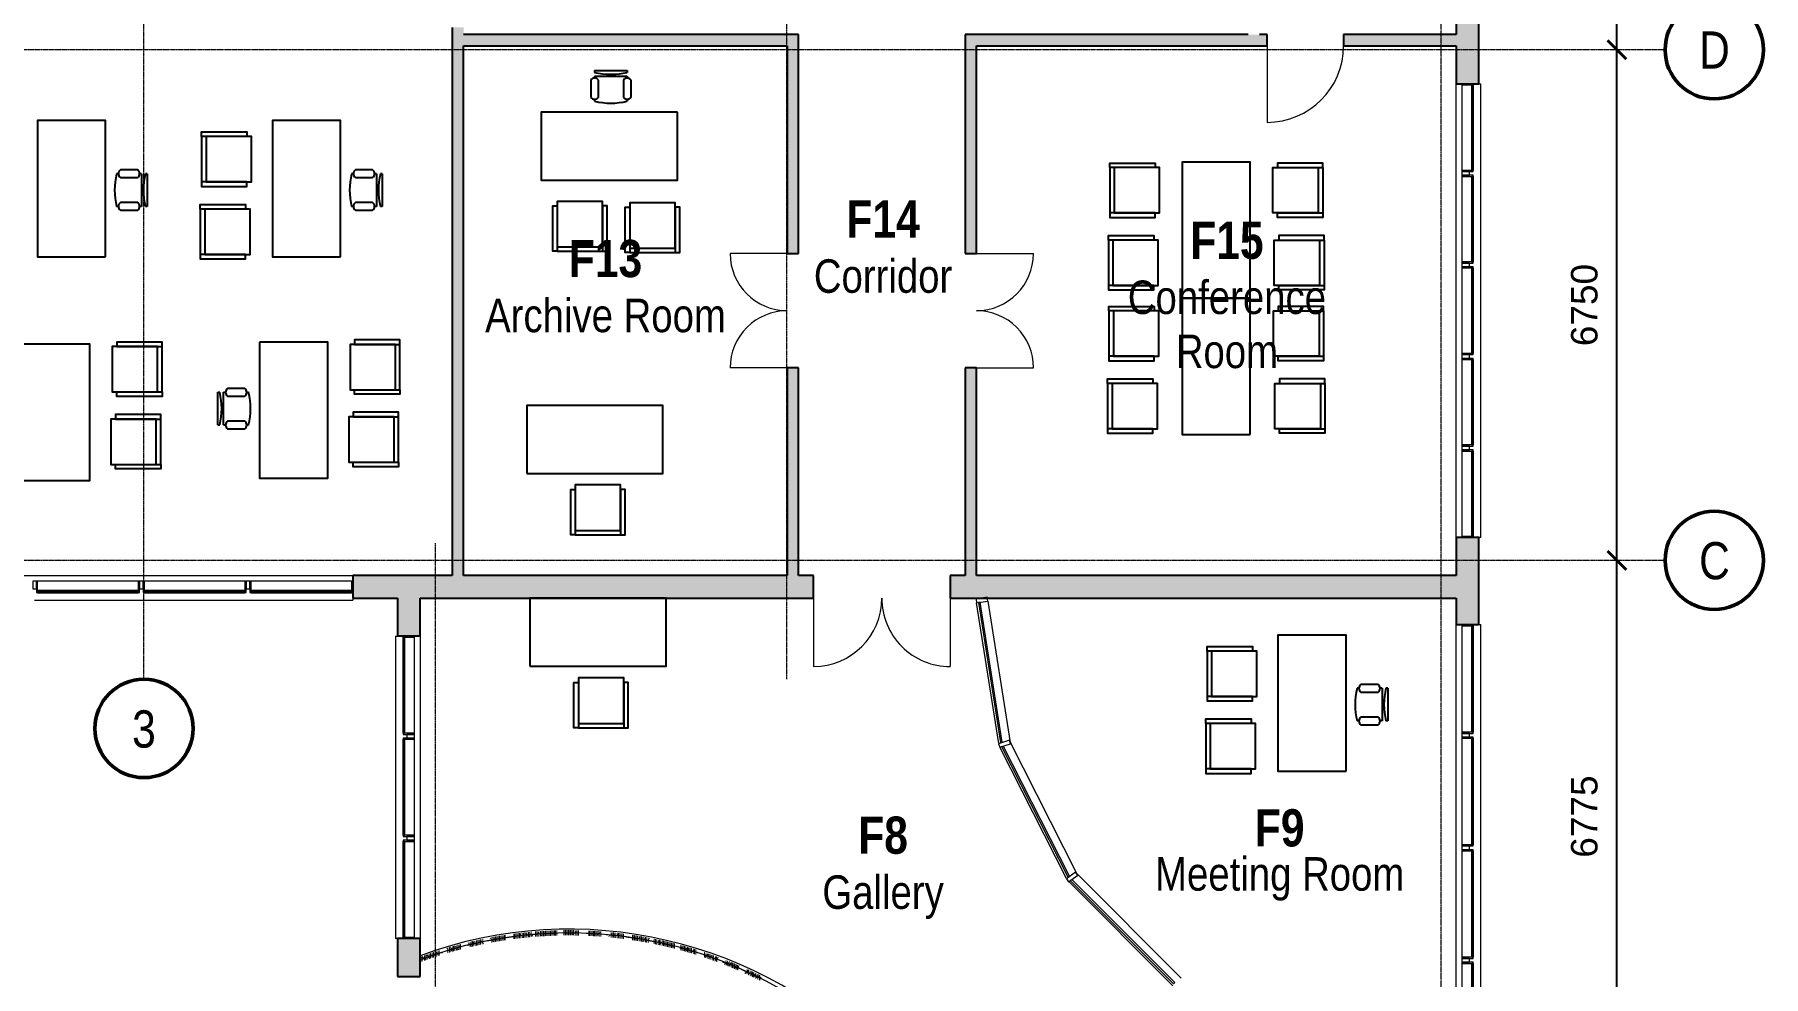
# Model space of a CAD drawing. Header units: millimetres. Extents: x -12924 to 29056, y -26186 to 10516.
# Drawn here: x 6199 to 29056, y -14879 to -2429 of the extents above; entities that cross this region are included whole.
import ezdxf

# ---------------------------------------------------------------- set-up
doc = ezdxf.new("R2010")
doc.units = ezdxf.units.MM
doc.linetypes.add('AEC_Dash 3mm', pattern=[6, 3, -3])
doc.linetypes.add('Grid Line', pattern=[21, 12, -3, 3, -3])
for name, color, linetype, lineweight in [('A-AREA', 32, 'AEC_Dash 3mm', 70), ('A-AREA-IDEN', 254, 'Continuous', 15), ('A-DOOR', 7, 'Continuous', 15), ('A-FLOR', 192, 'Continuous', 15), ('A-GLAZ-CURT', 4, 'Continuous', 15), ('A-GLAZ-CWMG', 4, 'Continuous', 15), ('A-WALL', 113, 'Continuous', 15), ('A-WALL-PATT', 254, 'Continuous', 15), ('I-WALL', 254, 'Continuous', 15), ('S-GRID', 7, 'Grid Line', 5), ('S-GRID-DIMS', 255, 'Continuous', 50), ('S-GRID-IDEN', 7, 'Continuous', 50)]:
    doc.layers.add(name, color=color, linetype=linetype, lineweight=lineweight)
doc.layers.add('A-FLOR-HRAL', color=11, linetype='Continuous', lineweight=15, plot=False)
doc.layers.add('Furniture', color=1, linetype='Continuous')
doc.styles.add('Arial', font='arial.ttf', dxfattribs={"height": 350})
doc.styles.add('Arial Narrow', font='ARIALN.TTF', dxfattribs={"height": 491.641337})
doc.styles.add('Arial Narrow_1', font='ARIALN.TTF', dxfattribs={"height": 442.477204})
doc.styles.add('Arial Narrow_B', font='ARIALNB.TTF', dxfattribs={"height": 491.564417})
doc.dimstyles.new('Grid Dimensions', dxfattribs={"dimtxt": 350, "dimasz": 250, "dimexe": 125, "dimexo": 350, "dimgap": 250, "dimtad": 1, "dimdec": 0, "dimzin": 0, "dimdsep": 46, "dimtxsty": 'Arial', "dimblk": 'ARCHTICK', "dimcen": 0.09, "dimdle": 250, "dimse1": 1, "dimse2": 1, "dimclrd": 1, "dimclre": 2, "dimadec": 0, "dimazin": 0, "dimtfac": 1, "dimtdec": 0, "dimtofl": 0, "dimtmove": 0, "dimatfit": 3, "dimfxl": 1, "dimtolj": 1, "dimtzin": 0, "dimarcsym": 0})

# ---------------------------------------------------------------- blocks, each defined once
blk = doc.blocks.new('Curtain Wall Panel - Plain - Curtain Wall Panel - Plain-230647-First Floor Plan')
at = {"layer": 'A-GLAZ-CURT', "lineweight": 20}
for p, q in [((-635, 75), (-650, 75)), ((-650, 75), (-650, -75)), ((-635, -75), (-635, 75)), ((635, 75), (635, -75)), ((650, 75), (635, 75)), ((650, -75), (650, 75)), ((-650, -75), (-635, -75)), ((635, -75), (650, -75))]:
    blk.add_line(p, q, dxfattribs=at)
at = {"layer": 'A-GLAZ-CURT', "lineweight": 25}
for p, q in [((635, 75), (-635, 75)), ((-635, 75), (-635, 55)), ((-635, 55), (635, 55)), ((635, 55), (635, 75))]:
    blk.add_line(p, q, dxfattribs=at)
at = {"layer": 'A-GLAZ-CURT'}
blk.add_line((-635, -75), (635, -75), dxfattribs=at)
blk = doc.blocks.new('Rectangular Mullion - 50 x 250mm-V1-First Floor Plan')
at = {"layer": 'A-GLAZ-CWMG'}
for p in [(10971, -13054), (10996, -14379)]:
    blk.add_line(p, (10971, -14379), dxfattribs=at)
blk = doc.blocks.new('Rectangular Mullion - 50 x 250mm-V2-First Floor Plan')
at = {"layer": 'A-GLAZ-CWMG'}
blk.add_line((10971, -11704), (10971, -13054), dxfattribs=at)
blk = doc.blocks.new('Rectangular Mullion - 50 x 250mm-230646-First Floor Plan')
at = {"layer": 'A-GLAZ-CWMG'}
for q in [(20496, -22879), (21821, -22904)]:
    blk.add_line((20496, -22904), q, dxfattribs=at)
blk = doc.blocks.new('Rectangular Mullion - 50 x 100mm-227649-First Floor Plan')
at = {"layer": 'A-GLAZ-CWMG', "lineweight": 20}
for p, q in [((-25, 75), (25, 75)), ((-25, -25), (-25, 75)), ((25, 75), (25, -25)), ((25, -25), (-25, -25))]:
    blk.add_line(p, q, dxfattribs=at)
blk = doc.blocks.new('Curtain Wall Panel - Plain - Curtain Wall Panel - Plain-238082-First Floor Plan')
at = {"layer": 'A-GLAZ-CURT', "lineweight": 20}
for p, q in [((-665, 75), (-680, 75)), ((-680, 75), (-680, -75)), ((-665, -75), (-665, 75)), ((665, 75), (665, -75)), ((680, 75), (665, 75)), ((680, -75), (680, 75)), ((-680, -75), (-665, -75)), ((665, -75), (680, -75))]:
    blk.add_line(p, q, dxfattribs=at)
at = {"layer": 'A-GLAZ-CURT', "lineweight": 25}
for p, q in [((665, 75), (-665, 75)), ((-665, 75), (-665, 55)), ((-665, 55), (665, 55)), ((665, 55), (665, 75))]:
    blk.add_line(p, q, dxfattribs=at)
at = {"layer": 'A-GLAZ-CURT'}
blk.add_line((-665, -75), (665, -75), dxfattribs=at)
blk = doc.blocks.new('Rectangular Mullion - 50 x 250mm-237901-First Floor Plan')
at = {"layer": 'A-GLAZ-CWMG'}
for p in [(9021, -9904), (10406, -9879)]:
    blk.add_line(p, (10406, -9904), dxfattribs=at)
blk = doc.blocks.new('Rectangular Mullion - 50 x 250mm-237902-First Floor Plan')
at = {"layer": 'A-GLAZ-CWMG'}
blk.add_line((7610, -9904), (9021, -9904), dxfattribs=at)
blk = doc.blocks.new('Curtain Wall Panel - Plain - Curtain Wall Panel - Plain-239387-First Floor Plan')
at = {"layer": 'A-GLAZ-CURT', "lineweight": 20}
for p, q in [((-703.75, 75), (-718.75, 75)), ((-718.75, 75), (-718.75, -75)), ((-703.75, -75), (-703.75, 75)), ((703.75, 75), (703.75, -75)), ((718.75, 75), (703.75, 75)), ((718.75, -75), (718.75, 75)), ((-718.75, -75), (-703.75, -75)), ((703.75, -75), (718.75, -75))]:
    blk.add_line(p, q, dxfattribs=at)
at = {"layer": 'A-GLAZ-CURT', "lineweight": 25}
for p, q in [((703.75, 75), (-703.75, 75)), ((-703.75, 75), (-703.75, 55)), ((-703.75, 55), (703.75, 55)), ((703.75, 55), (703.75, 75))]:
    blk.add_line(p, q, dxfattribs=at)
at = {"layer": 'A-GLAZ-CURT'}
blk.add_line((-703.75, -75), (703.75, -75), dxfattribs=at)
blk = doc.blocks.new('Rectangular Mullion - 50 x 250mm-239384-First Floor Plan')
at = {"layer": 'A-GLAZ-CWMG'}
for p in [(25296, -10229), (25321, -11691)]:
    blk.add_line(p, (25321, -10229), dxfattribs=at)
blk = doc.blocks.new('Rectangular Mullion - 50 x 250mm-239385-First Floor Plan')
at = {"layer": 'A-GLAZ-CWMG'}
blk.add_line((25321, -13179), (25321, -11691), dxfattribs=at)
blk = doc.blocks.new('Curtain Wall Panel - Plain - Curtain Wall Panel - Plain-239518-First Floor Plan')
at = {"layer": 'A-GLAZ-CURT', "lineweight": 20}
for p, q in [((-565, 75), (-580, 75)), ((-580, 75), (-580, -75)), ((-565, -75), (-565, 75)), ((565, 75), (565, -75)), ((580, 75), (565, 75)), ((580, -75), (580, 75)), ((-580, -75), (-565, -75)), ((565, -75), (580, -75))]:
    blk.add_line(p, q, dxfattribs=at)
at = {"layer": 'A-GLAZ-CURT', "lineweight": 25}
for p, q in [((565, 75), (-565, 75)), ((-565, 75), (-565, 55)), ((-565, 55), (565, 55)), ((565, 55), (565, 75))]:
    blk.add_line(p, q, dxfattribs=at)
at = {"layer": 'A-GLAZ-CURT'}
blk.add_line((-565, -75), (565, -75), dxfattribs=at)
blk = doc.blocks.new('Rectangular Mullion - 50 x 250mm-239515-First Floor Plan')
at = {"layer": 'A-GLAZ-CWMG'}
for p in [(25296, -3079), (25321, -4264)]:
    blk.add_line(p, (25321, -3079), dxfattribs=at)
blk = doc.blocks.new('Rectangular Mullion - 50 x 250mm-239516-First Floor Plan')
at = {"layer": 'A-GLAZ-CWMG'}
blk.add_line((25321, -5474), (25321, -4264), dxfattribs=at)
blk = doc.blocks.new('Rectangular Mullion - 50 x 250mm-239527-First Floor Plan')
at = {"layer": 'A-GLAZ-CWMG'}
for q in [(25321, -7894), (25296, -9079)]:
    blk.add_line((25321, -9079), q, dxfattribs=at)
blk = doc.blocks.new('Railing - Railing-240488-First Floor Plan')
at = {"layer": 'A-FLOR-HRAL'}
for radius, end in [(5698, 110.2219), (5648, 110.4075)]:
    blk.add_arc((13265, -19952), radius, 43.5907, end, dxfattribs=at)
blk = doc.blocks.new('System Panel - Concept Glazed-248198-First Floor Plan')
at = {"layer": 'A-GLAZ-CURT', "lineweight": 20}
for p, q in [((962, 52), (-962, 52)), ((-962, 52), (-962, 27)), ((-962, 27), (962, 27)), ((962, 27), (962, 52))]:
    blk.add_line(p, q, dxfattribs=at)
blk = doc.blocks.new('System Panel - Concept Glazed-248197-First Floor Plan')
at = {"layer": 'A-GLAZ-CURT', "lineweight": 20}
for p, q in [((937, 52), (-937, 52)), ((-937, 52), (-937, 27)), ((-937, 27), (937, 27)), ((937, 27), (937, 52))]:
    blk.add_line(p, q, dxfattribs=at)
blk = doc.blocks.new('Rectangular Mullion - Concept 50x150mm-248201-First Floor Plan')
at = {"layer": 'A-GLAZ-CWMG', "lineweight": 20}
for p, q in [((-50, 75), (0, 75)), ((-50, -75), (-50, 75)), ((0, 75), (0, -75)), ((0, -75), (-50, -75))]:
    blk.add_line(p, q, dxfattribs=at)
blk = doc.blocks.new('Rectangular Mullion - Concept 50x150mm-248186-First Floor Plan')
at = {"layer": 'A-GLAZ-CWMG'}
for p, q in [((23025, -15912), (21289, -15031)), ((21350, -14894), (23100, -15782))]:
    blk.add_line(p, q, dxfattribs=at)
blk = doc.blocks.new('Rectangular Mullion - Concept 50x150mm-248187-First Floor Plan')
at = {"layer": 'A-GLAZ-CWMG'}
for p, q in [((18947, -11802), (18654, -9940)), ((18802, -9917), (19096, -11786))]:
    blk.add_line(p, q, dxfattribs=at)
blk = doc.blocks.new('Rectangular Mullion - Concept 50x150mm-248195-First Floor Plan')
at = {"layer": 'A-GLAZ-CWMG', "lineweight": 20}
for p, q in [((-25, 75), (25, 75)), ((-25, -75), (-25, 75)), ((25, 75), (25, -75)), ((25, -75), (-25, -75))]:
    blk.add_line(p, q, dxfattribs=at)
blk = doc.blocks.new('Concept Dbl Door - 1810 x 2110mm-248273-First Floor Plan')
at = {"layer": 'A-DOOR'}
for p, q in [((-905, 150), (-905, 1055)), ((905, 150), (905, 1055))]:
    blk.add_line(p, q, dxfattribs=at)
for centre, start, end in [((-905, 150), 360, 90), ((905, 150), 90, 180)]:
    blk.add_arc(centre, 905, start, end, dxfattribs=at)
blk = doc.blocks.new('Concept Dbl Door - 1510 x 2200mm-240964-First Floor Plan')
at = {"layer": 'A-DOOR'}
for p, q in [((-755, 75), (-755, 830)), ((755, 75), (755, 830))]:
    blk.add_line(p, q, dxfattribs=at)
for centre, start, end in [((-755, 75), 360, 90), ((755, 75), 90, 180)]:
    blk.add_arc(centre, 755, start, end, dxfattribs=at)
blk = doc.blocks.new('Concept Dbl Door - 1510 x 2200mm-248703-First Floor Plan')
at = {"layer": 'A-DOOR'}
for p, q in [((-755, -75), (-755, -830)), ((755, -75), (755, -830))]:
    blk.add_line(p, q, dxfattribs=at)
for centre, start, end in [((-755, -75), 270, 0), ((755, -75), 180, 270)]:
    blk.add_arc(centre, 755, start, end, dxfattribs=at)
blk = doc.blocks.new('Concept Sgl Door - 1010 x 2110mm-241302-First Floor Plan')
at = {"layer": 'A-DOOR'}
blk.add_line((505, 75), (505, 1085), dxfattribs=at)
blk.add_arc((505, 75), 1010, 90, 180, dxfattribs=at)
blk = doc.blocks.new('Grid - AEC-Grid_Head_Circle-202168-First Floor Plan')
at = {"layer": 'S-GRID-IDEN'}
blk.add_circle((0, 0), 6.5, dxfattribs=at)
blk = doc.blocks.new('_ArchTick')
at = {"color": 0, "linetype": 'ByBlock', "const_width": 0.15}
blk.add_lwpolyline([(-0.5, -0.5), (0.5, 0.5)], dxfattribs=at)
blk = doc.blocks.new('*D73')
at = {"layer": 'Defpoints', "color": 0, "transparency": 16777216}
for p in [(27119, -9379), (27756, -9379), (27756, -16154)]:
    blk.add_point(p, dxfattribs=at)
at = {"layer": 'S-GRID-DIMS', "color": 1, "lineweight": -2, "transparency": 16777216}
blk.add_line((27119, -16404), (27119, -9129), dxfattribs=at)
at = {"layer": 'S-GRID-DIMS', "color": 1, "lineweight": -2, "transparency": 16777216, "xscale": 250, "yscale": 250, "zscale": 250}
for p, rotation in [((27119, -9379), 90), ((27119, -16154), 270)]:
    blk.add_blockref('_ArchTick', p, dxfattribs=dict(at, rotation=rotation))
at = {"layer": 'S-GRID-DIMS', "color": 0, "transparency": 16777216, "insert": (26690, -12766), "char_height": 350, "attachment_point": 5, "rotation": 90, "style": 'Arial'}
blk.add_mtext('\\A1;6775', dxfattribs=at)
blk = doc.blocks.new('*D74')
at = {"layer": 'Defpoints', "color": 0, "transparency": 16777216}
for p in [(27119, -2629), (27756, -2629), (27756, -9379)]:
    blk.add_point(p, dxfattribs=at)
at = {"layer": 'S-GRID-DIMS', "color": 1, "lineweight": -2, "transparency": 16777216}
blk.add_line((27119, -9629), (27119, -2379), dxfattribs=at)
at = {"layer": 'S-GRID-DIMS', "color": 1, "lineweight": -2, "transparency": 16777216, "xscale": 250, "yscale": 250, "zscale": 250}
for p, rotation in [((27119, -2629), 90), ((27119, -9379), 270)]:
    blk.add_blockref('_ArchTick', p, dxfattribs=dict(at, rotation=rotation))
at = {"layer": 'S-GRID-DIMS', "color": 0, "transparency": 16777216, "insert": (26690, -6004), "char_height": 350, "attachment_point": 5, "rotation": 90, "style": 'Arial'}
blk.add_mtext('\\A1;6750', dxfattribs=at)
blk = doc.blocks.new('*D75')
at = {"layer": 'Defpoints', "color": 0, "transparency": 16777216}
for p in [(27119, -229), (27756, -229), (27756, -2629)]:
    blk.add_point(p, dxfattribs=at)
at = {"layer": 'S-GRID-DIMS', "color": 1, "lineweight": -2, "transparency": 16777216}
blk.add_line((27119, -2879), (27119, 21), dxfattribs=at)
at = {"layer": 'S-GRID-DIMS', "color": 1, "lineweight": -2, "transparency": 16777216, "xscale": 250, "yscale": 250, "zscale": 250}
for p, rotation in [((27119, -229), 90), ((27119, -2629), 270)]:
    blk.add_blockref('_ArchTick', p, dxfattribs=dict(at, rotation=rotation))
at = {"layer": 'S-GRID-DIMS', "color": 0, "transparency": 16777216, "insert": (26690, -1429), "char_height": 350, "attachment_point": 5, "rotation": 90, "style": 'Arial'}
blk.add_mtext('\\A1;2400', dxfattribs=at)
blk = doc.blocks.new('CHAIR')
at = {"layer": 'Furniture'}
blk.add_line((48, -12), (648, -12), dxfattribs=at)
for points in [[(48, -12), (-12, -12), (-12, 588), (48, 588)], [(48, 48), (648, 48), (648, 648), (48, 648)], [(648, -12), (708, -12), (708, 588), (648, 588)]]:
    blk.add_lwpolyline(points, close=True, dxfattribs=at)
blk = doc.blocks.new('DESK')
at = {"layer": 'Furniture'}
blk.add_lwpolyline([(-57, -885), (1743, -885), (1743, 15), (-57, 15)], close=True, dxfattribs=at)
blk = doc.blocks.new('Chair - Desk')
at = {"linetype": 'Continuous'}
for p, q in [((-8.5, 0), (-8.5, -1)), ((-8.5, 0), (8.5, 0)), ((8.5, 0), (8.5, -1)), ((-10.5, -5), (-10.5, -14)), ((-8.5, -3), (-8.5, -4)), ((-8.5, -3), (8.5, -3)), ((-6.5, -14), (-6.5, -5)), ((-2, -3), (-2, -1.9355)), ((2, -1.9576), (2, -3)), ((6.5, -5), (6.5, -14)), ((8.5, -3), (8.5, -4)), ((10.5, -14), (10.5, -5)), ((-8.5, -15), (-8.5, -16)), ((8.5, -15), (8.5, -16))]:
    blk.add_line(p, q, dxfattribs=at)
for centre, radius, start, end in [((-8.5, -6.5), 2.5, 36.8699, 143.1301), ((0, 34.625), 36.625, 256.5803, 283.4197), ((8.5, -6.5), 2.5, 36.8699, 143.1301), ((-8.5, -12.5), 2.5, 216.8699, 323.1301), ((0, 19.625), 36.625, 256.5803, 283.4197), ((8.5, -12.5), 2.5, 216.8699, 323.1301)]:
    blk.add_arc(centre, radius, start, end, dxfattribs=at)

msp = doc.modelspace()

# ---------------------------------------------------------------- hatches: boundary and pattern name
at = {"layer": 'A-WALL-PATT'}
h = msp.add_hatch(color=256, dxfattribs=at)
h.paths.add_polyline_path([(11720.5, -9578.8), (11870.5, -9578.8), (11870.5, -2333.8), (11720.5, -2333.8), (11720.5, -7835.1)], flags=0)
h.paths.add_polyline_path([(11870.5, -523.8), (11870.5, 7121.2), (11720.5, 7121.2), (11720.5, -523.8)], flags=0)
h = msp.add_hatch(color=256, dxfattribs=at)
h.paths.add_polyline_path([(25295.5, -9878.8), (25295.5, -9078.8), (24995.5, -9078.8), (24995.5, -9878.8)], flags=0)
h.paths.add_polyline_path([(24995.5, -3078.8), (25295.5, -3078.8), (25295.5, 221.2), (24995.5, 221.2), (24995.5, -2788.5)], flags=0)
h.paths.add_polyline_path([(25295.5, 6621.2), (25295.5, 7121.2), (24995.5, 7121.2), (24995.5, 6621.2)], flags=0)
msp.add_hatch(color=256, dxfattribs=at).paths.add_polyline_path([(16300.3, -2578.8), (16300.3, -2428.8), (11870.5, -2428.8), (11870.5, -2578.8), (16150.3, -2578.8)], flags=0)
h = msp.add_hatch(color=256, dxfattribs=at)
h.paths.add_polyline_path([(23505.5, -2578.8), (24995.5, -2578.8), (24995.5, -2428.8), (23505.5, -2428.8)], flags=0)
h.paths.add_polyline_path([(22495.5, -2578.8), (22495.5, -2428.8), (18500.7, -2428.8), (18500.7, -2578.8), (19637.9, -2578.8)], flags=0)
h = msp.add_hatch(color=256, dxfattribs=at)
h.paths.add_polyline_path([(16150.3, -9578.8), (16300.3, -9578.8), (16300.3, -6833.8), (16150.3, -6833.8), (16150.3, -7835.1)], flags=0)
h.paths.add_polyline_path([(16150.3, -5323.8), (16300.3, -5323.8), (16300.3, -2578.8), (16150.3, -2578.8)], flags=0)
h = msp.add_hatch(color=256, dxfattribs=at)
h.paths.add_polyline_path([(18650.7, -9578.8), (18650.7, -6833.8), (18500.7, -6833.8), (18500.7, -9578.8)], flags=0)
h.paths.add_polyline_path([(18500.7, -5323.8), (18650.7, -5323.8), (18650.7, -2578.8), (18500.7, -2578.8)], flags=0)
h = msp.add_hatch(color=256, dxfattribs=at)
h.paths.add_polyline_path([(11003.6, -9878.8), (11295.5, -9878.8), (11295.5, -9578.8), (10406.2, -9578.8), (10406.2, -9878.8), (10995.5, -9878.8)], flags=0)
h.paths.add_polyline_path([(-9293.8, -9878.8), (-9293.8, -9578.8), (-10004.5, -9578.8), (-10004.5, -9878.8)], flags=0)
h = msp.add_hatch(color=256, dxfattribs=at)
h.paths.add_polyline_path([(24995.5, -9878.8), (24995.5, -9578.8), (18305.5, -9578.8), (18305.5, -9878.8), (22516, -9878.8)], flags=0)
h.paths.add_polyline_path([(11295.5, -9878.8), (16495.5, -9878.8), (16495.5, -9578.8), (11295.5, -9578.8)], flags=0)
h = msp.add_hatch(color=256, dxfattribs=at)
h.paths.add_polyline_path([(11295.5, -22578.8), (11295.5, -22078.8), (10995.5, -22078.8), (10995.5, -22578.8)], flags=0)
h.paths.add_polyline_path([(10995.5, -14878.8), (11295.5, -14878.8), (11295.5, -14378.8), (10995.5, -14378.8)], flags=0)
h.paths.add_polyline_path([(10995.5, -10378.8), (11295.5, -10378.8), (11295.5, -9878.8), (10995.5, -9878.8)], flags=0)
h = msp.add_hatch(color=256, dxfattribs=at)
h.paths.add_polyline_path([(25295.5, -22878.8), (25295.5, -22078.8), (24995.5, -22078.8), (24995.5, -22878.8)], flags=0)
h.paths.add_polyline_path([(25295.5, -10228.8), (25295.5, -9878.8), (24995.5, -9878.8), (24995.5, -10228.8)], flags=0)

# ---------------------------------------------------------------- linework, layer by layer
at = {"layer": 'A-AREA'}
for start, end in [(98.52244, 100.48994), (95.03032, 97.51007), (91.58901, 94.54718), (88.61906, 90.72802), (85.62462, 87.5339), (82.56904, 84.50027), (79.26899, 81.51386), (107.58709, 110.40773), (104.61263, 106.63602), (101.60818, 103.50709), (75.59019, 78.54772), (72.62405, 74.86892), (69.63764, 71.56887), (66.60401, 68.51329), (63.40989, 65.51885)]:
    msp.add_arc((13264.7, -19952.1), 5647.7, start, end, dxfattribs=at)
at = {"layer": 'A-FLOR'}
for p, q in [((12179.2, -14409.7), (12305.9, -14386.4)), ((12439.2, -14365), (12566.7, -14347.7)), ((12701.1, -14332.6), (12829.1, -14321.2)), ((12964.2, -14312.4), (13092.4, -14307)), ((13228, -14304.5), (13356.1, -14305.1)), ((13491.9, -14309), (13619.6, -14315.5)), ((13755.3, -14325.7), (13881.8, -14338.2)), ((14017.7, -14354.8), (14143.7, -14373.2)), ((14278.5, -14396.1), (14403.1, -14420.3)), ((11415.6, -14615.7), (11538.1, -14574.8)), ((11666.8, -14535.1), (11791, -14500.1)), ((11921.5, -14466.4), (12047.1, -14437.2)), ((14537.1, -14449.6), (14660.1, -14479.5)), ((14793, -14515.1), (14914, -14550.6)), ((15045.6, -14592.5), (15164.4, -14633.4)), ((15294.5, -14681.7), (15410.6, -14727.9)), ((15539, -14782.6), (15652.1, -14833.8))]:
    msp.add_line(p, q, dxfattribs=at)
at = {"layer": 'A-WALL', "lineweight": 25}
for p, q in [((25295.5, -3078.8), (25295.5, 221.2)), ((24995.5, -428.8), (24995.5, -2428.8)), ((24995.5, -2578.8), (24995.5, -3078.8)), ((24995.5, -3078.8), (25295.5, -3078.8)), ((24995.5, -9078.8), (24995.5, -9578.8)), ((25295.5, -9078.8), (24995.5, -9078.8)), ((25295.5, -10228.8), (25295.5, -9078.8)), ((11295.5, -9578.8), (10406.2, -9578.8)), ((10406.2, -9578.8), (10406.2, -9878.8)), ((10406.2, -9878.8), (10995.5, -9878.8)), ((10995.5, -9878.8), (10995.5, -10378.8)), ((11295.5, -10378.8), (11295.5, -9878.8)), ((24995.5, -9878.8), (24995.5, -10228.8)), ((24995.5, -10228.8), (25295.5, -10228.8)), ((10995.5, -10378.8), (11295.5, -10378.8)), ((11295.5, -14378.8), (10995.5, -14378.8)), ((10995.5, -14378.8), (10995.5, -14878.8)), ((11295.5, -14878.8), (11295.5, -14378.8)), ((10995.5, -14878.8), (11295.5, -14878.8))]:
    msp.add_line(p, q, dxfattribs=at)
at = {"layer": 'A-WALL'}
for p, q in [((24995.5, -9078.8), (24995.5, -3078.8)), ((-9293.8, -9578.8), (10406.2, -9578.8)), ((24995.5, -16077.9), (24995.5, -10228.8)), ((11295.5, -10378.8), (11295.5, -14378.8))]:
    msp.add_line(p, q, dxfattribs=at)
at = {"layer": 'I-WALL', "lineweight": 25}
for p, q in [((11720.5, -2333.8), (11720.5, -9578.8)), ((16300.3, -2428.8), (11870.5, -2428.8)), ((16300.3, -5323.8), (16300.3, -2428.8)), ((22245.5, -2428.8), (18500.7, -2428.8)), ((18500.7, -2428.8), (18500.7, -5323.8)), ((22495.5, -2428.8), (22395.5, -2428.8)), ((22495.5, -2578.8), (22495.5, -2428.8)), ((24995.5, -2428.8), (23505.5, -2428.8)), ((23505.5, -2428.8), (23505.5, -2578.8)), ((11870.5, -9578.8), (11870.5, -2578.8)), ((11870.5, -2578.8), (16150.3, -2578.8)), ((16150.3, -2578.8), (16150.3, -5323.8)), ((18650.7, -2578.8), (22495.5, -2578.8)), ((18650.7, -5323.8), (18650.7, -2578.8)), ((23505.5, -2578.8), (24995.5, -2578.8)), ((16150.3, -5323.8), (16300.3, -5323.8)), ((18500.7, -5323.8), (18650.7, -5323.8)), ((16150.3, -6833.8), (16150.3, -9578.8)), ((16300.3, -6833.8), (16150.3, -6833.8)), ((16300.3, -9578.8), (16300.3, -6833.8)), ((18500.7, -6833.8), (18500.7, -9578.8)), ((18650.7, -6833.8), (18500.7, -6833.8)), ((18650.7, -9578.8), (18650.7, -6833.8)), ((11720.5, -9578.8), (11295.5, -9578.8)), ((16150.3, -9578.8), (11870.5, -9578.8)), ((16495.5, -9578.8), (16300.3, -9578.8)), ((16495.5, -9878.8), (16495.5, -9578.8)), ((18500.7, -9578.8), (18305.5, -9578.8)), ((18305.5, -9578.8), (18305.5, -9878.8)), ((24995.5, -9578.8), (18650.7, -9578.8)), ((11295.5, -9878.8), (16495.5, -9878.8)), ((18305.5, -9878.8), (24995.5, -9878.8))]:
    msp.add_line(p, q, dxfattribs=at)
at = {"layer": 'S-GRID', "linetype": 'Grid Line'}
for p, q in [((7645.5, -10951.1), (7645.5, 9216.1)), ((16145.5, -10951.1), (16145.5, 9216.1)), ((24795.5, -24886.2), (24795.5, 9216.1)), ((27756.4, -2628.8), (-11624.2, -2628.8)), ((11495.5, -9153.4), (11495.5, -24886.2)), ((27756.4, -9378.8), (-11624.2, -9378.8))]:
    msp.add_line(p, q, dxfattribs=at)

# ---------------------------------------------------------------- block references
at = {"ltscale": 50, "xscale": 25.4, "yscale": 25.4, "zscale": 25.4}
msp.add_blockref('Chair - Desk', (13818.1, -2903.2), dxfattribs=at)
at = {"ltscale": 50}
for name, p, rotation in [('DESK', (6252.4, -5308.5), 90), ('DESK', (9359.1, -5308.5), 90), ('DESK', (14641.6, -4340), 180), ('CHAIR', (8417.9, -3728.5), 270), ('DESK', (21387.3, -5857.1), 90), ('CHAIR', (20425.6, -4138.5), 270), ('CHAIR', (8400.1, -4686.7), 270), ('CHAIR', (20407.8, -5096.7), 270), ('DESK', (21387.3, -7657.1), 90), ('CHAIR', (20414.9, -6033.2), 270), ('DESK', (6914.7, -6579.2), 270), ('CHAIR', (7873.6, -7200.9), 89.99999999999999), ('DESK', (10059.2, -6550.2), 270), ('CHAIR', (11018.1, -7171.9), 89.99999999999999), ('CHAIR', (20397.1, -6991.5), 270), ('CHAIR', (7855.8, -8159.2), 89.99999999999999), ('CHAIR', (11000.3, -8130.1), 89.99999999999999), ('DESK', (22653.3, -12109.6), 90), ('CHAIR', (21712.1, -10529.6), 270), ('CHAIR', (21694.3, -11487.9), 270)]:
    msp.add_blockref(name, p, dxfattribs=dict(at, rotation=rotation))
at = {"ltscale": 50, "xscale": 25.4, "yscale": 25.4, "zscale": 25.4}
for p, rotation in [((7689.2, -4485), 270), ((10795.9, -4485), 270), ((8622.4, -7373.7), 89.99999999999999), ((24090.1, -11286.1), 270)]:
    msp.add_blockref('Chair - Desk', p, dxfattribs=dict(at, rotation=rotation))
at = {"ltscale": 50, "xscale": -1, "rotation": 90}
for p in [(23218.3, -4138.5), (23236.1, -5096.7), (23229, -6033.2), (23246.8, -6991.5)]:
    msp.add_blockref('CHAIR', p, dxfattribs=at)
at = {"ltscale": 50}
for name, p in [('CHAIR', (13061.6, -5281.1)), ('CHAIR', (14019.9, -5299)), ('DESK', (12762.7, -7347.2)), ('CHAIR', (13299.3, -9030.5)), ('DESK', (12805.8, -9894.1)), ('CHAIR', (13341.2, -11581.7))]:
    msp.add_blockref(name, p, dxfattribs=at)
at = {"layer": 'A-DOOR'}
for name, p, rotation in [('Concept Sgl Door - 1010 x 2110mm-241302-First Floor Plan', (23000.5, -2503.8), 180), ('Concept Dbl Door - 1510 x 2200mm-240964-First Floor Plan', (16225.3, -6078.8), 89.99999999999993), ('Concept Dbl Door - 1510 x 2200mm-248703-First Floor Plan', (18575.7, -6078.8), 90.00000000000007), ('Concept Dbl Door - 1810 x 2110mm-248273-First Floor Plan', (17400.5, -9728.8), 180)]:
    msp.add_blockref(name, p, dxfattribs=dict(at, rotation=rotation))
at = {"layer": 'A-FLOR-HRAL'}
msp.add_blockref('Railing - Railing-240488-First Floor Plan', (0, 0), dxfattribs=at)
at = {"layer": 'A-GLAZ-CURT'}
for name, p, rotation in [('Curtain Wall Panel - Plain - Curtain Wall Panel - Plain-239518-First Floor Plan', (25145.5, -3658.8), 269.9999999999999), ('Curtain Wall Panel - Plain - Curtain Wall Panel - Plain-239518-First Floor Plan', (25145.5, -4868.8), 269.9999999999999), ('Curtain Wall Panel - Plain - Curtain Wall Panel - Plain-239518-First Floor Plan', (25145.5, -6078.8), 269.9999999999999), ('Curtain Wall Panel - Plain - Curtain Wall Panel - Plain-239518-First Floor Plan', (25145.5, -7288.8), 269.9999999999999), ('Curtain Wall Panel - Plain - Curtain Wall Panel - Plain-239518-First Floor Plan', (25145.5, -8498.8), 269.9999999999999), ('Curtain Wall Panel - Plain - Curtain Wall Panel - Plain-238082-First Floor Plan', (6904.4, -9728.8), 180), ('Curtain Wall Panel - Plain - Curtain Wall Panel - Plain-238082-First Floor Plan', (8315.2, -9728.8), 180), ('Curtain Wall Panel - Plain - Curtain Wall Panel - Plain-238082-First Floor Plan', (9725.9, -9728.8), 180), ('System Panel - Concept Glazed-248197-First Floor Plan', (18873.7, -10853.5), 98.93064146971301), ('Curtain Wall Panel - Plain - Curtain Wall Panel - Plain-239387-First Floor Plan', (25145.5, -10947.6), 269.9999999999999), ('Curtain Wall Panel - Plain - Curtain Wall Panel - Plain-230647-First Floor Plan', (11145.5, -11028.8), 89.99999999999991), ('Curtain Wall Panel - Plain - Curtain Wall Panel - Plain-230647-First Floor Plan', (11145.5, -12378.8), 89.99999999999991), ('System Panel - Concept Glazed-248198-First Floor Plan', (19469.5, -12683.2), 116.9074784579281), ('Curtain Wall Panel - Plain - Curtain Wall Panel - Plain-239387-First Floor Plan', (25145.5, -12435.1), 269.9999999999999), ('Curtain Wall Panel - Plain - Curtain Wall Panel - Plain-230647-First Floor Plan', (11145.5, -13728.8), 89.99999999999991), ('Curtain Wall Panel - Plain - Curtain Wall Panel - Plain-239387-First Floor Plan', (25145.5, -13922.6), 269.9999999999999), ('System Panel - Concept Glazed-248198-First Floor Plan', (20613.6, -14260.7), 134.9998694949325), ('Curtain Wall Panel - Plain - Curtain Wall Panel - Plain-239387-First Floor Plan', (25145.5, -15410.1), 269.9999999999999)]:
    msp.add_blockref(name, p, dxfattribs=dict(at, rotation=rotation))
at = {"layer": 'A-GLAZ-CWMG'}
for name, p in [('Rectangular Mullion - 50 x 250mm-239515-First Floor Plan', (0, 0)), ('Rectangular Mullion - 50 x 250mm-239516-First Floor Plan', (0, 0)), ('Rectangular Mullion - 50 x 250mm-239516-First Floor Plan', (0, -1210)), ('Rectangular Mullion - 50 x 250mm-239516-First Floor Plan', (0, -2420)), ('Rectangular Mullion - 50 x 250mm-239527-First Floor Plan', (0, 0)), ('Rectangular Mullion - 50 x 250mm-237902-First Floor Plan', (-1410.7, 0)), ('Rectangular Mullion - 50 x 250mm-237902-First Floor Plan', (0, 0)), ('Rectangular Mullion - 50 x 250mm-237901-First Floor Plan', (0, 0)), ('Rectangular Mullion - Concept 50x150mm-248187-First Floor Plan', (0, 0)), ('Rectangular Mullion - 50 x 250mm-239384-First Floor Plan', (0, 0)), ('Rectangular Mullion - 50 x 250mm-V2-First Floor Plan', (0, 0)), ('Rectangular Mullion - 50 x 250mm-239385-First Floor Plan', (0, 0)), ('Rectangular Mullion - 50 x 250mm-V1-First Floor Plan', (0, 0)), ('Rectangular Mullion - 50 x 250mm-239385-First Floor Plan', (0, -1487.5)), ('Rectangular Mullion - 50 x 250mm-239385-First Floor Plan', (0, -2975))]:
    msp.add_blockref(name, p, dxfattribs=at)
at = {"layer": 'A-GLAZ-CWMG', "extrusion": (0, 0, -1)}
for name, p, rotation in [('Rectangular Mullion - 50 x 100mm-227649-First Floor Plan', (-25145.5, -4263.8), 270.0000000000001), ('Rectangular Mullion - 50 x 100mm-227649-First Floor Plan', (-25145.5, -5473.8), 270.0000000000001), ('Rectangular Mullion - 50 x 100mm-227649-First Floor Plan', (-25145.5, -6683.8), 270.0000000000001), ('Rectangular Mullion - 50 x 100mm-227649-First Floor Plan', (-25145.5, -7893.8), 270.0000000000001), ('Rectangular Mullion - Concept 50x150mm-248201-First Floor Plan', (-18720.5, -9878.8), 81.06935853028702), ('Rectangular Mullion - 50 x 100mm-227649-First Floor Plan', (-11145.5, -11703.8), 90.0000000000001), ('Rectangular Mullion - Concept 50x150mm-248195-First Floor Plan', (-19023, -11803.4), 72.13871706057422), ('Rectangular Mullion - 50 x 100mm-227649-First Floor Plan', (-25145.5, -11691.3), 270.0000000000001), ('Rectangular Mullion - 50 x 100mm-227649-First Floor Plan', (-11145.5, -13053.8), 90.0000000000001), ('Rectangular Mullion - 50 x 100mm-227649-First Floor Plan', (-25145.5, -13178.8), 270.0000000000001), ('Rectangular Mullion - Concept 50x150mm-248195-First Floor Plan', (-19916, -13563), 54.04632602357008), ('Rectangular Mullion - 50 x 100mm-227649-First Floor Plan', (-25145.5, -14666.3), 270.0000000000001)]:
    msp.add_blockref(name, p, dxfattribs=dict(at, rotation=rotation))
for p in [(-6199.1, -9728.8), (-7609.8, -9728.8), (-9020.5, -9728.8)]:
    msp.add_blockref('Rectangular Mullion - 50 x 100mm-227649-First Floor Plan', p, dxfattribs=at)
at = {"layer": 'A-GLAZ-CWMG'}
for name, p, rotation in [('Rectangular Mullion - 50 x 250mm-230646-First Floor Plan', (33874.3, 10116.7), 269.9999999999999), ('Rectangular Mullion - Concept 50x150mm-248186-First Floor Plan', (10653.6, 12851.7), 323.8152179259916), ('Rectangular Mullion - Concept 50x150mm-248186-First Floor Plan', (4303.7, 7273.9), 341.9076089629958)]:
    msp.add_blockref(name, p, dxfattribs=dict(at, rotation=rotation))
at = {"layer": 'S-GRID-IDEN', "xscale": 99.99999999999993, "yscale": 99.99999999999993, "zscale": 99.99999999999993}
for p, rotation in [((28406.4, -2628.8), 89.9999999999999), ((28406.4, -9378.8), 89.99999999999982)]:
    msp.add_blockref('Grid - AEC-Grid_Head_Circle-202168-First Floor Plan', p, dxfattribs=dict(at, rotation=rotation))
msp.add_blockref('Grid - AEC-Grid_Head_Circle-202168-First Floor Plan', (7645.5, -11601.1), dxfattribs=at)

# ---------------------------------------------------------------- texts
at = {"layer": 'A-AREA-IDEN', "lineweight": 5, "attachment_point": 2}
for s, insert, char_height, width, line_spacing_factor, style in [('F14', (17417, -4621.7), 491.56, 1158, 0.968724, 'Arial Narrow_B'), ('F15', (21963.4, -4902.6), 491.56, 1158, 0.968724, 'Arial Narrow_B'), ('F13', (13747.4, -5142.6), 491.56, 1158, 0.968724, 'Arial Narrow_B'), ('Corridor', (17417, -5399.4), 442.48, 2175.986, 0.968573, 'Arial Narrow_1'), ('Conference\\PRoom', (21963.4, -5680.3), 442.48, 3115.493, 0.968573, 'Arial Narrow_1'), ('Archive Room', (13747.4, -5920.3), 442.477, 3795.826, 0.968573, 'Arial Narrow_1'), ('F8', (17417, -12765.7), 491.56, 786, 0.968724, 'Arial Narrow_B'), ('F9', (22660.9, -12669.3), 491.56, 786, 0.968724, 'Arial Narrow_B'), ('Meeting Room', (22660.9, -13302.4), 442.477, 3930.813, 0.968573, 'Arial Narrow_1'), ('Gallery', (17417, -13543.4), 442.48, 1911.412, 0.968573, 'Arial Narrow_1')]:
    msp.add_mtext(s, dxfattribs=dict(at, insert=insert, char_height=char_height, width=width, line_spacing_factor=line_spacing_factor, style=style))
at = {"layer": 'S-GRID-IDEN', "lineweight": 5, "char_height": 491.6, "attachment_point": 2, "line_spacing_factor": 0.968573, "style": 'Arial Narrow'}
for s, insert, width in [('D', (28409, -2387.3), 486), ('C', (28409, -9137.3), 486), ('3', (7645.4, -11362), 372)]:
    msp.add_mtext(s, dxfattribs=dict(at, insert=insert, width=width))

# ---------------------------------------------------------------- dimensions: what is measured, and where the dimension line sits
at = {"layer": 'S-GRID-DIMS'}
for base, p1, p2, picture, middle in [((27118.8, -228.8), (27756.4, -2628.8), (27756.4, -228.8), '*D75', (26690.1, -1428.8)), ((27118.8, -2628.8), (27756.4, -9378.8), (27756.4, -2628.8), '*D74', (26690.1, -6003.8)), ((27118.8, -9378.8), (27756.4, -16153.8), (27756.4, -9378.8), '*D73', (26690.1, -12766.3))]:
    dim = msp.add_linear_dim(base=base, p1=p1, p2=p2, angle=90, dimstyle='Grid Dimensions', override={"dimtmove": 1}, dxfattribs=at)
    dim.commit()
    dim.dimension.update_dxf_attribs({"geometry": picture, "text_midpoint": middle})

doc.saveas('drawing.dxf')
